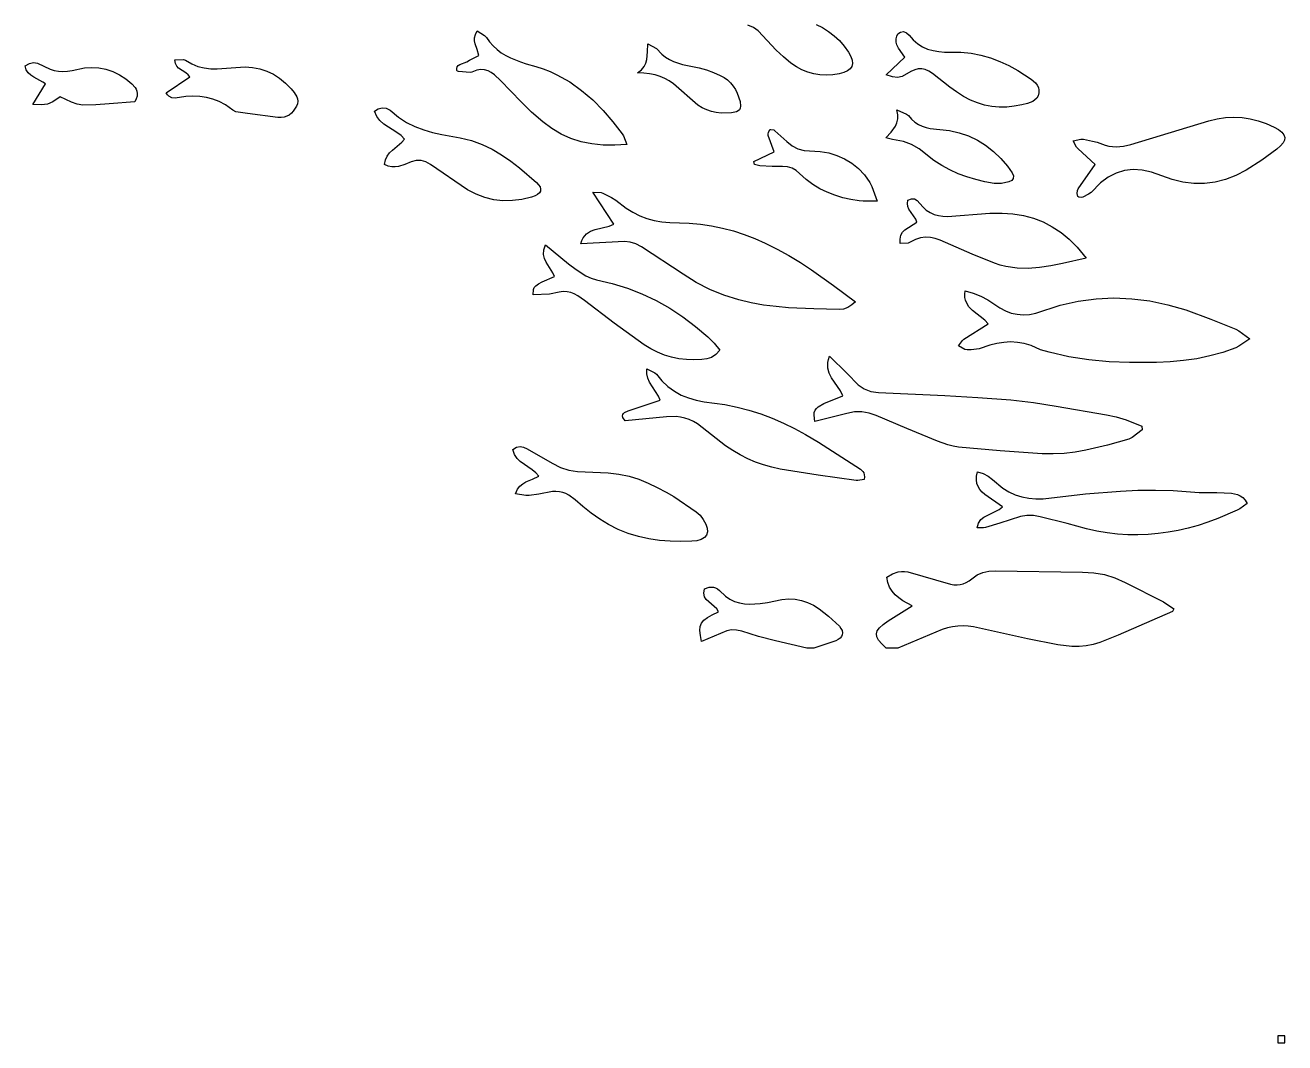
# Model space of a CAD drawing. Header units: centimetres. Extents: x -3.3 to 24.3, y 4.5 to 22.4.
# Drawn here: x 15.15 to 24.32, y 4.5 to 11.9 of the extents above; entities that cross this region are included whole.
import ezdxf

# ---------------------------------------------------------------- set-up
doc = ezdxf.new("R2010")
doc.units = ezdxf.units.CM
doc.layers.add('BOX', color=7, linetype='Continuous')
doc.layers.add('CUT', color=7, linetype='Continuous')

msp = doc.modelspace()

# ---------------------------------------------------------------- linework, layer by layer
at = {"layer": 'BOX'}
msp.add_lwpolyline([(24.266919, 4.497423), (24.316919, 4.497423), (24.316919, 4.547423), (24.266919, 4.547423)], close=True, dxfattribs=at)
at = {"layer": 'CUT'}
for points in [[(18.468448, 11.576172), (18.439308, 11.570739), (18.403691, 11.555859), (18.391237, 11.553829), (18.306332, 11.561301), (18.298268, 11.564281), (18.294491, 11.568421), (18.292513, 11.584672), (18.295994, 11.596732), (18.303748, 11.605515), (18.314588, 11.611936), (18.365055, 11.632322), (18.385978, 11.645353), (18.453, 11.678274), (18.442017, 11.721482), (18.427487, 11.763565), (18.423051, 11.785153), (18.422721, 11.807622), (18.428159, 11.831359), (18.44103, 11.856751), (18.495605, 11.824177), (18.508533, 11.81014), (18.53205, 11.776944), (18.558037, 11.747425), (18.586327, 11.721295), (18.616753, 11.698265), (18.649147, 11.678049), (18.683342, 11.660358), (18.756467, 11.631402), (18.798528, 11.617481), (18.867914, 11.598901), (18.921036, 11.581371), (18.972199, 11.561191), (19.021483, 11.538471), (19.114742, 11.48586), (19.201467, 11.424426), (19.282308, 11.355059), (19.357919, 11.278649), (19.428951, 11.196084), (19.496057, 11.108254), (19.505004, 11.093234), (19.530564, 11.031355), (19.442609, 11.025725), (19.358011, 11.026908), (19.276724, 11.035223), (19.198699, 11.050986), (19.123888, 11.074515), (19.052244, 11.106128), (18.98372, 11.146141), (18.918266, 11.194873), (18.837751, 11.265696), (18.760315, 11.340267), (18.611233, 11.495463), (18.566993, 11.538163), (18.544234, 11.554891), (18.520498, 11.56738), (18.495374, 11.574763)], [(21.646012, 11.763913), (21.681293, 11.741869), (21.718737, 11.725232), (21.75804, 11.713532), (21.798897, 11.706301), (21.841004, 11.703067), (21.960566, 11.703054), (22.03461, 11.695629), (22.106395, 11.681576), (22.176123, 11.661382), (22.244002, 11.635535), (22.310235, 11.604521), (22.375028, 11.56883), (22.472845, 11.505321), (22.503344, 11.47832), (22.515249, 11.462919), (22.523894, 11.445914), (22.528503, 11.427052), (22.528304, 11.406078), (22.522775, 11.38497), (22.512789, 11.368068), (22.49916, 11.354746), (22.482701, 11.34438), (22.444549, 11.330017), (22.404842, 11.319983), (22.349243, 11.30875), (22.294225, 11.302863), (22.239864, 11.302332), (22.186237, 11.307168), (22.133421, 11.317381), (22.081493, 11.332982), (22.030528, 11.353981), (21.980605, 11.380388), (21.929074, 11.41294), (21.879142, 11.448292), (21.753674, 11.547378), (21.726542, 11.564681), (21.700921, 11.576168), (21.675919, 11.581748), (21.650642, 11.581329), (21.624199, 11.574819), (21.595697, 11.562128), (21.532936, 11.526475), (21.499716, 11.518956), (21.461751, 11.521889), (21.416209, 11.536556), (21.552382, 11.666803), (21.506324, 11.73103), (21.495057, 11.754811), (21.490439, 11.77541), (21.489827, 11.798335), (21.493649, 11.819882), (21.502329, 11.83635), (21.520409, 11.848926), (21.54175, 11.851515), (21.563588, 11.843959), (21.583159, 11.826099), (21.613199, 11.791833)], [(20.109592, 11.573642), (20.160991, 11.555428), (20.210413, 11.533566), (20.237487, 11.518167), (20.261918, 11.500005), (20.283727, 11.479286), (20.302932, 11.456216), (20.319554, 11.431002), (20.333612, 11.403849), (20.354119, 11.344554), (20.35791, 11.309248), (20.355039, 11.2954), (20.348951, 11.283963), (20.339619, 11.274844), (20.327013, 11.26795), (20.291865, 11.26046), (20.217079, 11.259479), (20.180983, 11.263498), (20.145883, 11.270955), (20.111875, 11.282173), (20.079059, 11.297475), (20.04753, 11.317186), (19.869236, 11.473129), (19.838923, 11.494344), (19.806635, 11.511998), (19.772159, 11.526249), (19.735284, 11.537254), (19.695798, 11.545173), (19.653489, 11.550163), (19.608144, 11.552384), (19.636112, 11.574423), (19.655773, 11.597892), (19.668607, 11.622706), (19.676095, 11.64878), (19.680955, 11.704368), (19.682198, 11.763974), (19.746232, 11.728133), (19.784811, 11.688592), (19.811601, 11.66634), (19.84017, 11.648197), (19.870351, 11.633584), (19.934894, 11.612631), (20.056978, 11.588139)], [(16.456256, 11.587723), (16.503106, 11.581878), (16.550549, 11.580514), (16.752961, 11.594669), (16.808128, 11.591152), (16.860895, 11.58118), (16.911223, 11.564813), (16.95907, 11.542106), (17.004398, 11.513118), (17.047166, 11.477905), (17.087334, 11.436526), (17.110573, 11.408687), (17.129149, 11.378486), (17.134739, 11.3623), (17.136825, 11.345283), (17.134627, 11.327356), (17.127365, 11.308438), (17.103761, 11.272447), (17.089507, 11.257591), (17.073541, 11.245253), (17.055807, 11.235749), (17.036247, 11.229397), (17.014802, 11.226514), (16.991417, 11.227419), (16.771727, 11.255824), (16.686882, 11.269355), (16.664313, 11.281329), (16.610379, 11.319017), (16.565365, 11.343063), (16.519086, 11.361183), (16.471591, 11.373641), (16.422931, 11.380705), (16.373157, 11.382641), (16.322318, 11.379715), (16.245033, 11.368844), (16.220814, 11.370831), (16.198546, 11.381821), (16.188375, 11.391839), (16.178969, 11.405482), (16.350939, 11.521803), (16.337941, 11.538363), (16.32179, 11.551325), (16.269243, 11.585039), (16.255306, 11.600023), (16.245629, 11.619617), (16.241695, 11.645462), (16.30463, 11.649141), (16.320249, 11.643785), (16.364727, 11.617513), (16.410096, 11.599213)], [(15.161598, 11.574478), (15.153337, 11.60327), (15.183872, 11.620323), (15.214163, 11.626017), (15.244062, 11.621533), (15.334078, 11.578638), (15.364616, 11.569446), (15.395632, 11.563862), (15.427378, 11.561834), (15.460109, 11.563312), (15.494077, 11.568244), (15.583903, 11.587975), (15.637381, 11.592048), (15.689777, 11.588969), (15.740898, 11.578907), (15.790551, 11.562034), (15.838544, 11.538522), (15.884684, 11.50854), (15.928777, 11.472259), (15.952298, 11.446598), (15.96078, 11.432615), (15.966389, 11.417555), (15.968608, 11.401186), (15.966921, 11.383276), (15.960812, 11.363594), (15.949766, 11.341908), (15.763333, 11.325409), (15.667731, 11.318801), (15.571474, 11.316506), (15.530722, 11.323015), (15.48985, 11.338596), (15.406873, 11.376682), (15.354014, 11.341355), (15.314999, 11.323451), (15.27273, 11.318144), (15.210106, 11.320613), (15.301134, 11.471827), (15.282578, 11.485324), (15.215471, 11.520069), (15.194113, 11.534225), (15.175673, 11.551912)], [(17.808789, 11.280539), (17.870014, 11.229089), (17.927842, 11.191257), (17.988798, 11.161189), (18.052248, 11.137498), (18.117557, 11.118799), (18.184092, 11.103707), (18.318298, 11.078802), (18.40062, 11.059043), (18.477764, 11.031243), (18.550446, 10.996466), (18.619385, 10.955776), (18.685297, 10.910235), (18.748901, 10.860907), (18.87205, 10.755141), (18.888476, 10.738186), (18.898878, 10.722003), (18.903309, 10.70672), (18.901818, 10.692464), (18.894456, 10.679364), (18.881274, 10.667546), (18.862321, 10.657139), (18.837649, 10.648271), (18.766812, 10.631329), (18.697314, 10.622424), (18.629176, 10.621626), (18.562415, 10.629005), (18.497053, 10.644631), (18.433108, 10.668575), (18.370601, 10.700908), (18.101731, 10.886519), (18.068265, 10.905672), (18.034248, 10.915088), (17.998571, 10.9145), (17.960123, 10.903642), (17.915642, 10.885702), (17.869258, 10.871799), (17.845063, 10.868636), (17.820045, 10.86921), (17.79409, 10.874432), (17.76708, 10.88521), (17.77347, 10.918734), (17.786321, 10.946595), (17.804106, 10.970145), (17.825298, 10.990738), (17.894048, 11.048308), (17.9136, 11.070606), (17.887356, 11.096283), (17.857429, 11.11815), (17.762224, 11.179231), (17.734239, 11.204201), (17.710907, 11.234534), (17.693895, 11.272064), (17.72194, 11.290309), (17.750294, 11.29748), (17.779171, 11.294063)], [(21.877341, 11.131649), (21.949087, 11.116029), (22.016787, 11.092838), (22.080578, 11.062342), (22.140598, 11.024805), (22.196982, 10.980494), (22.249867, 10.929674), (22.29939, 10.87261), (22.333705, 10.824458), (22.343144, 10.802063), (22.341747, 10.783041), (22.330369, 10.768385), (22.309867, 10.759085), (22.255864, 10.748288), (22.228555, 10.746351), (22.201931, 10.748153), (22.134521, 10.760203), (22.068352, 10.77558), (22.003667, 10.794655), (21.940707, 10.817795), (21.879717, 10.845371), (21.820938, 10.87775), (21.764613, 10.915303), (21.65787, 10.99928), (21.601889, 11.030471), (21.542158, 11.052172), (21.463679, 11.066984), (21.414721, 11.079793), (21.45223, 11.121222), (21.483812, 11.165005), (21.494712, 11.189549), (21.500926, 11.216807), (21.501389, 11.247485), (21.49503, 11.282294), (21.565683, 11.252197), (21.578989, 11.240654), (21.601173, 11.21467), (21.625251, 11.193389), (21.651078, 11.176365), (21.67851, 11.163149), (21.707404, 11.153296), (21.737616, 11.146357)], [(23.009886, 11.025337), (23.036568, 11.018645), (23.089628, 11.013609), (23.142849, 11.018492), (23.196908, 11.031837), (23.763178, 11.202128), (23.824496, 11.217192), (23.885336, 11.226336), (23.94568, 11.229576), (24.00551, 11.226924), (24.064807, 11.218395), (24.123554, 11.204004), (24.181733, 11.183765), (24.239326, 11.157691), (24.271342, 11.139368), (24.294963, 11.120906), (24.310164, 11.102119), (24.316919, 11.082816), (24.315201, 11.062811), (24.304987, 11.041914), (24.286248, 11.019938), (24.258961, 10.996694), (24.149776, 10.916927), (24.036027, 10.844247), (23.961263, 10.806055), (23.88558, 10.777273), (23.809096, 10.75794), (23.731927, 10.74809), (23.654189, 10.74776), (23.576001, 10.756987), (23.497477, 10.775807), (23.347623, 10.829621), (23.279336, 10.844314), (23.213781, 10.848138), (23.150862, 10.840899), (23.090482, 10.822398), (23.032546, 10.792442), (22.976958, 10.750833), (22.90733, 10.682095), (22.888449, 10.669045), (22.847635, 10.646934), (22.838762, 10.644962), (22.817806, 10.648759), (22.811652, 10.653498), (22.8058, 10.674647), (22.808305, 10.697132), (22.813426, 10.708215), (22.937766, 10.885048), (22.813088, 10.999107), (22.802327, 11.012393), (22.776542, 11.058677), (22.834052, 11.069758), (22.852594, 11.069306), (22.918954, 11.056113), (22.951472, 11.046717)], [(20.586515, 10.871464), (20.49756, 10.875056), (20.459279, 10.886535), (20.455103, 10.906637), (20.603174, 10.977554), (20.559393, 11.097396), (20.558605, 11.107636), (20.560988, 11.118953), (20.571717, 11.139385), (20.577543, 11.141038), (20.598685, 11.136371), (20.607588, 11.131415), (20.695295, 11.051951), (20.733421, 11.021478), (20.77474, 11.00016), (20.82007, 10.987582), (20.936473, 10.979668), (20.999442, 10.969187), (21.05895, 10.951742), (21.11481, 10.92719), (21.166835, 10.895388), (21.214841, 10.856193), (21.258639, 10.809461), (21.298044, 10.755049), (21.313183, 10.726421), (21.352472, 10.619198), (21.248603, 10.617674), (21.219876, 10.619955), (21.159438, 10.629991), (21.100568, 10.64364), (21.043444, 10.661205), (20.988245, 10.682987), (20.935148, 10.709287), (20.884332, 10.740408), (20.835974, 10.77665), (20.762005, 10.842345), (20.731804, 10.859259), (20.698928, 10.869094), (20.662654, 10.871884)], [(19.354705, 10.677561), (19.418765, 10.644535), (19.449414, 10.625995), (19.52449, 10.568322), (19.57316, 10.537937), (19.623614, 10.513202), (19.675784, 10.493762), (19.729598, 10.479264), (19.784986, 10.469353), (19.84188, 10.463675), (19.983476, 10.459403), (20.06563, 10.452039), (20.146704, 10.439936), (20.226731, 10.423249), (20.305746, 10.402134), (20.383782, 10.376745), (20.460872, 10.347237), (20.537051, 10.313765), (20.624429, 10.270248), (20.709435, 10.222954), (20.792513, 10.172361), (20.874107, 10.118947), (21.034621, 10.00556), (21.194533, 9.886611), (21.166071, 9.863513), (21.137615, 9.845249), (21.107497, 9.833502), (21.074048, 9.829955), (20.890355, 9.835086), (20.707007, 9.843758), (20.615666, 9.851645), (20.524656, 9.863084), (20.434058, 9.878964), (20.343954, 9.900174), (20.236744, 9.933843), (20.133642, 9.976102), (20.034543, 10.02706), (19.939342, 10.086827), (19.636276, 10.287444), (19.596817, 10.308491), (19.555678, 10.3211), (19.512563, 10.326091), (19.195485, 10.309268), (19.203491, 10.332177), (19.213285, 10.351431), (19.22468, 10.367417), (19.237493, 10.380517), (19.26663, 10.399598), (19.299217, 10.411751), (19.402889, 10.437387), (19.434486, 10.452575), (19.283705, 10.682975), (19.342879, 10.681108)], [(21.630847, 10.340411), (21.578034, 10.313575), (21.518724, 10.309857), (21.517764, 10.343181), (21.524132, 10.370316), (21.536474, 10.392392), (21.553432, 10.410544), (21.640296, 10.466534), (21.63151, 10.487021), (21.581378, 10.560545), (21.573515, 10.580393), (21.570888, 10.602256), (21.575181, 10.626849), (21.600384, 10.636724), (21.622394, 10.635726), (21.642045, 10.624661), (21.683298, 10.576365), (21.708634, 10.553717), (21.736023, 10.536019), (21.765315, 10.522899), (21.79636, 10.513984), (21.829006, 10.508899), (21.863103, 10.507271), (22.169821, 10.530609), (22.260184, 10.531996), (22.339364, 10.526882), (22.415573, 10.514395), (22.488728, 10.494544), (22.558747, 10.467337), (22.625546, 10.432785), (22.689043, 10.390896), (22.749154, 10.341679), (22.805798, 10.285144), (22.870626, 10.204939), (22.69899, 10.164739), (22.615409, 10.147846), (22.532858, 10.135504), (22.450995, 10.129521), (22.369473, 10.131706), (22.287948, 10.143868), (22.247076, 10.154256), (22.206074, 10.167817), (22.041379, 10.232754), (21.809001, 10.335281), (21.773913, 10.346832), (21.738727, 10.354288), (21.70327, 10.356482), (21.667368, 10.352245)], [(20.165011, 9.585171), (20.207347, 9.533953), (20.177038, 9.502694), (20.145086, 9.482644), (20.111231, 9.471317), (20.075213, 9.466224), (20.018749, 9.464062), (19.963295, 9.466216), (19.908945, 9.472759), (19.855793, 9.483766), (19.803933, 9.499314), (19.753458, 9.519477), (19.704464, 9.544331), (19.657044, 9.573949), (19.437276, 9.731671), (19.22277, 9.896586), (19.172839, 9.931097), (19.147641, 9.943946), (19.121843, 9.953387), (19.09511, 9.959067), (19.067108, 9.960633), (19.037503, 9.957733), (18.968269, 9.942183), (18.848475, 9.938347), (18.851098, 9.97706), (18.85692, 9.991157), (18.868178, 10.003829), (18.886696, 10.016634), (18.914298, 10.031132), (19.004043, 10.071447), (18.99248, 10.097781), (18.944073, 10.174344), (18.931471, 10.2018), (18.92469, 10.231595), (18.92616, 10.264555), (18.938314, 10.301503), (19.105065, 10.163156), (19.160428, 10.121281), (19.231813, 10.076351), (19.270047, 10.059007), (19.309235, 10.047547), (19.423522, 10.020472), (19.533871, 9.985918), (19.640407, 9.944088), (19.743253, 9.895186), (19.842534, 9.839415), (19.938373, 9.77698), (20.030894, 9.708084), (20.120222, 9.632931)], [(22.413987, 9.7923), (22.459029, 9.795028), (22.505188, 9.803865), (22.68265, 9.861252), (22.747788, 9.877746), (22.812976, 9.891154), (22.943484, 9.90889), (23.074124, 9.914816), (23.204851, 9.909291), (23.335615, 9.892674), (23.466369, 9.865321), (23.597065, 9.827592), (23.779553, 9.760901), (23.95966, 9.687447), (23.982805, 9.675383), (24.063668, 9.616757), (23.983597, 9.564112), (23.960623, 9.552776), (23.866832, 9.519142), (23.771966, 9.492859), (23.676152, 9.473117), (23.579514, 9.459106), (23.482178, 9.450019), (23.38427, 9.445044), (23.187237, 9.444196), (23.039203, 9.450316), (22.89212, 9.464166), (22.746205, 9.487099), (22.601673, 9.520468), (22.540642, 9.537872), (22.471593, 9.567751), (22.421717, 9.582819), (22.371799, 9.591627), (22.321799, 9.594506), (22.27168, 9.591786), (22.221401, 9.583798), (22.170924, 9.570873), (22.092781, 9.544817), (22.034696, 9.536797), (22.005615, 9.536296), (21.990008, 9.539615), (21.943428, 9.566274), (21.971536, 9.604444), (21.982808, 9.614355), (22.159468, 9.725472), (22.134592, 9.75367), (22.045076, 9.823648), (22.019331, 9.849617), (22.00016, 9.880665), (21.993889, 9.898798), (21.990281, 9.919046), (21.989674, 9.941691), (21.992408, 9.967015), (22.050946, 9.948906), (22.105182, 9.92727), (22.155539, 9.901218), (22.243222, 9.842229), (22.28468, 9.820646), (22.326901, 9.805121), (22.369974, 9.795669)], [(20.992149, 9.404885), (20.991702, 9.445745), (20.99618, 9.468136), (21.00429, 9.492043), (21.133839, 9.365866), (21.21234, 9.282652), (21.256437, 9.253415), (21.305717, 9.234879), (21.361143, 9.226793), (21.842936, 9.204543), (22.083647, 9.191158), (22.323935, 9.173019), (22.489336, 9.153828), (22.654158, 9.128104), (23.018775, 9.065469), (23.08927, 9.051138), (23.162493, 9.028093), (23.276633, 8.981223), (23.27953, 8.95607), (23.207568, 8.89908), (23.181532, 8.887321), (23.026582, 8.844356), (22.870369, 8.807672), (22.791517, 8.793891), (22.712022, 8.784327), (22.631777, 8.779863), (22.550671, 8.781381), (22.246977, 8.803), (21.943725, 8.830429), (21.904528, 8.836531), (21.865605, 8.846462), (21.789717, 8.873443), (21.566444, 8.964205), (21.344874, 9.058979), (21.292069, 9.077706), (21.239407, 9.086819), (21.186181, 9.086105), (21.131685, 9.075349), (20.897359, 9.01518), (20.892057, 9.06309), (20.894171, 9.081806), (20.899814, 9.097814), (20.909251, 9.111705), (20.922744, 9.124067), (20.962959, 9.146562), (21.10148, 9.203578), (21.085479, 9.238189), (21.020212, 9.334455), (21.002647, 9.368207)], [(20.248896, 8.840013), (20.043456, 8.998204), (20.014422, 9.015997), (19.984388, 9.030077), (19.953365, 9.040593), (19.921365, 9.047693), (19.8884, 9.051525), (19.819624, 9.049979), (19.517174, 9.020238), (19.501876, 9.046243), (19.49962, 9.057134), (19.500895, 9.066758), (19.505655, 9.075222), (19.51385, 9.082632), (19.540361, 9.094718), (19.772871, 9.172437), (19.760949, 9.200203), (19.694027, 9.302197), (19.681941, 9.33098), (19.675493, 9.363296), (19.676575, 9.400256), (19.734236, 9.371038), (19.745604, 9.36023), (19.785168, 9.311273), (19.828748, 9.270147), (19.875968, 9.236189), (19.926455, 9.20874), (19.979833, 9.18714), (20.035727, 9.170727), (20.093763, 9.158842), (20.243775, 9.13867), (20.332176, 9.12134), (20.418848, 9.099075), (20.50387, 9.072113), (20.58732, 9.040696), (20.669278, 9.005061), (20.749821, 8.96545), (20.829028, 8.922101), (20.925241, 8.864855), (21.229835, 8.670461), (21.24753, 8.652981), (21.253891, 8.641919), (21.257912, 8.628759), (21.259084, 8.613087), (21.256896, 8.594491), (21.211626, 8.587516), (21.197697, 8.587958), (20.921626, 8.626998), (20.646259, 8.670228), (20.584562, 8.683135), (20.52454, 8.700034), (20.466176, 8.720801), (20.409449, 8.745309), (20.354339, 8.773431), (20.300828, 8.805041)], [(18.803941, 8.816374), (18.988045, 8.712589), (19.046799, 8.682711), (19.107668, 8.663151), (19.171073, 8.652396), (19.393741, 8.642506), (19.471275, 8.633079), (19.54723, 8.617786), (19.616833, 8.596394), (19.684958, 8.568667), (19.751646, 8.536691), (19.816939, 8.502551), (19.873044, 8.469784), (20.033976, 8.357997), (20.063056, 8.333749), (20.086632, 8.304544), (20.104865, 8.270053), (20.114612, 8.23942), (20.116004, 8.212796), (20.109169, 8.19033), (20.094237, 8.172172), (20.071338, 8.158473), (20.040601, 8.149382), (20.002155, 8.14505), (19.922947, 8.143155), (19.844427, 8.14501), (19.766762, 8.151186), (19.690119, 8.162251), (19.614663, 8.178774), (19.540562, 8.201324), (19.467982, 8.230472), (19.397089, 8.266785), (19.332885, 8.306591), (19.270937, 8.350505), (19.211174, 8.397559), (19.153524, 8.446785), (19.10933, 8.479645), (19.086729, 8.491535), (19.063546, 8.500297), (19.039593, 8.505854), (19.014686, 8.50813), (18.988637, 8.50705), (18.890866, 8.487678), (18.819877, 8.477897), (18.796634, 8.478211), (18.719453, 8.491237), (18.733951, 8.522863), (18.752203, 8.5465), (18.773314, 8.563883), (18.796391, 8.576748), (18.844864, 8.595871), (18.890468, 8.617755), (18.867585, 8.643662), (18.840737, 8.665434), (18.755228, 8.724364), (18.731345, 8.748017), (18.712909, 8.776743), (18.701802, 8.812384), (18.727642, 8.829235), (18.753147, 8.833605), (18.778514, 8.828363)], [(22.073796, 8.591237), (22.075149, 8.619217), (22.08167, 8.649911), (22.122249, 8.63809), (22.158616, 8.618918), (22.191582, 8.594767), (22.265035, 8.532511), (22.309702, 8.504269), (22.355997, 8.482795), (22.403952, 8.467601), (22.453602, 8.458199), (22.504979, 8.454102), (22.558118, 8.454823), (22.866809, 8.489414), (23.121092, 8.510289), (23.248491, 8.51575), (23.376095, 8.516973), (23.503926, 8.513268), (23.69508, 8.500157), (23.821869, 8.499124), (23.928876, 8.493929), (23.97158, 8.484665), (23.991744, 8.475543), (24.010677, 8.462246), (24.028053, 8.44389), (24.043545, 8.419588), (23.989671, 8.381587), (23.9708, 8.371168), (23.828839, 8.309975), (23.757432, 8.283763), (23.685726, 8.260607), (23.61371, 8.240603), (23.541373, 8.223852), (23.468705, 8.210452), (23.395695, 8.200502), (23.322333, 8.194099), (23.248606, 8.191343), (23.174505, 8.192333), (23.100019, 8.197168), (23.025136, 8.205945), (22.949847, 8.218763), (22.874139, 8.235722), (22.732963, 8.274746), (22.536159, 8.322827), (22.487623, 8.332584), (22.440442, 8.333362), (22.39383, 8.325996), (22.243592, 8.275871), (22.138684, 8.244669), (22.125156, 8.24242), (22.078824, 8.243915), (22.089146, 8.277348), (22.106142, 8.302377), (22.128293, 8.321157), (22.238053, 8.376892), (22.263182, 8.396757), (22.134878, 8.484889), (22.114536, 8.502368), (22.09798, 8.521538), (22.085488, 8.542603), (22.077335, 8.565768)], [(21.42898, 7.84575), (21.421501, 7.884154), (21.461964, 7.908605), (21.504922, 7.922734), (21.527447, 7.925607), (21.55073, 7.925515), (21.574814, 7.922328), (21.884014, 7.832253), (21.908532, 7.828655), (21.932374, 7.828138), (21.955522, 7.830743), (21.977958, 7.836512), (21.999663, 7.845484), (22.020619, 7.857702), (22.079454, 7.900667), (22.120597, 7.918693), (22.164612, 7.928305), (22.211877, 7.930526), (22.846153, 7.921097), (22.926837, 7.916142), (23.005116, 7.902306), (23.081094, 7.879051), (23.154875, 7.845837), (23.433733, 7.704326), (23.509151, 7.653704), (23.500148, 7.634671), (23.105276, 7.462824), (22.972116, 7.409543), (22.921813, 7.393805), (22.871036, 7.384263), (22.819903, 7.380084), (22.768529, 7.380438), (22.665524, 7.391423), (22.445068, 7.435081), (22.053199, 7.522006), (22.014318, 7.527067), (21.97587, 7.529002), (21.937783, 7.527721), (21.899989, 7.523132), (21.862416, 7.515142), (21.824995, 7.503661), (21.500548, 7.368832), (21.415907, 7.368832), (21.384118, 7.398638), (21.361759, 7.425196), (21.348912, 7.449385), (21.345657, 7.472083), (21.352076, 7.49417), (21.36825, 7.516526), (21.394259, 7.540029), (21.430186, 7.565558), (21.60677, 7.6746), (21.538546, 7.712042), (21.508667, 7.733003), (21.482274, 7.756256), (21.459864, 7.782399), (21.441934, 7.812031)], [(20.062416, 7.496225), (20.064841, 7.525507), (20.07411, 7.550001), (20.091138, 7.571348), (20.116841, 7.591189), (20.152134, 7.611166), (20.19793, 7.632919), (20.184983, 7.653598), (20.108124, 7.721221), (20.095274, 7.742082), (20.090025, 7.767617), (20.094902, 7.799371), (20.128899, 7.810347), (20.160522, 7.81078), (20.175705, 7.806503), (20.190611, 7.79894), (20.205344, 7.787875), (20.249155, 7.744748), (20.280537, 7.722936), (20.31388, 7.706995), (20.348908, 7.696262), (20.385342, 7.690077), (20.422906, 7.687775), (20.500318, 7.692176), (20.554752, 7.699934), (20.658963, 7.72177), (20.707911, 7.725642), (20.755314, 7.723288), (20.801214, 7.714872), (20.845656, 7.70056), (20.888682, 7.680516), (20.930336, 7.654906), (20.998033, 7.60058), (21.051282, 7.552256), (21.076158, 7.526499), (21.088129, 7.510764), (21.095568, 7.495178), (21.098574, 7.480038), (21.097241, 7.465642), (21.091668, 7.452287), (21.081951, 7.44027), (21.068186, 7.429889), (21.05047, 7.421442), (20.891135, 7.368832), (20.84035, 7.368832), (20.610603, 7.420064), (20.488223, 7.453037), (20.367151, 7.49035), (20.329223, 7.499533), (20.292723, 7.501014), (20.256864, 7.494619), (20.074443, 7.416731), (20.065922, 7.460514)]]:
    msp.add_lwpolyline(points, close=True, dxfattribs=at)
msp.add_lwpolyline([(20.90737, 11.903759), (20.954171, 11.88081), (20.998095, 11.853703), (21.039036, 11.822339), (21.076889, 11.786623), (21.111549, 11.746457), (21.142912, 11.701743), (21.159916, 11.67094), (21.169743, 11.643647), (21.17236, 11.619717), (21.167733, 11.599002), (21.155828, 11.581355), (21.136612, 11.566628), (21.110052, 11.554673), (21.076113, 11.545343), (21.028209, 11.537475), (20.981174, 11.534576), (20.935131, 11.536654), (20.890202, 11.543713), (20.846513, 11.555762), (20.804185, 11.572806), (20.763343, 11.594852), (20.72411, 11.621907), (20.669247, 11.667408), (20.617123, 11.716604), (20.486857, 11.85676), (20.450601, 11.882238), (20.409997, 11.89862)], dxfattribs=at)

doc.saveas('drawing.dxf')
